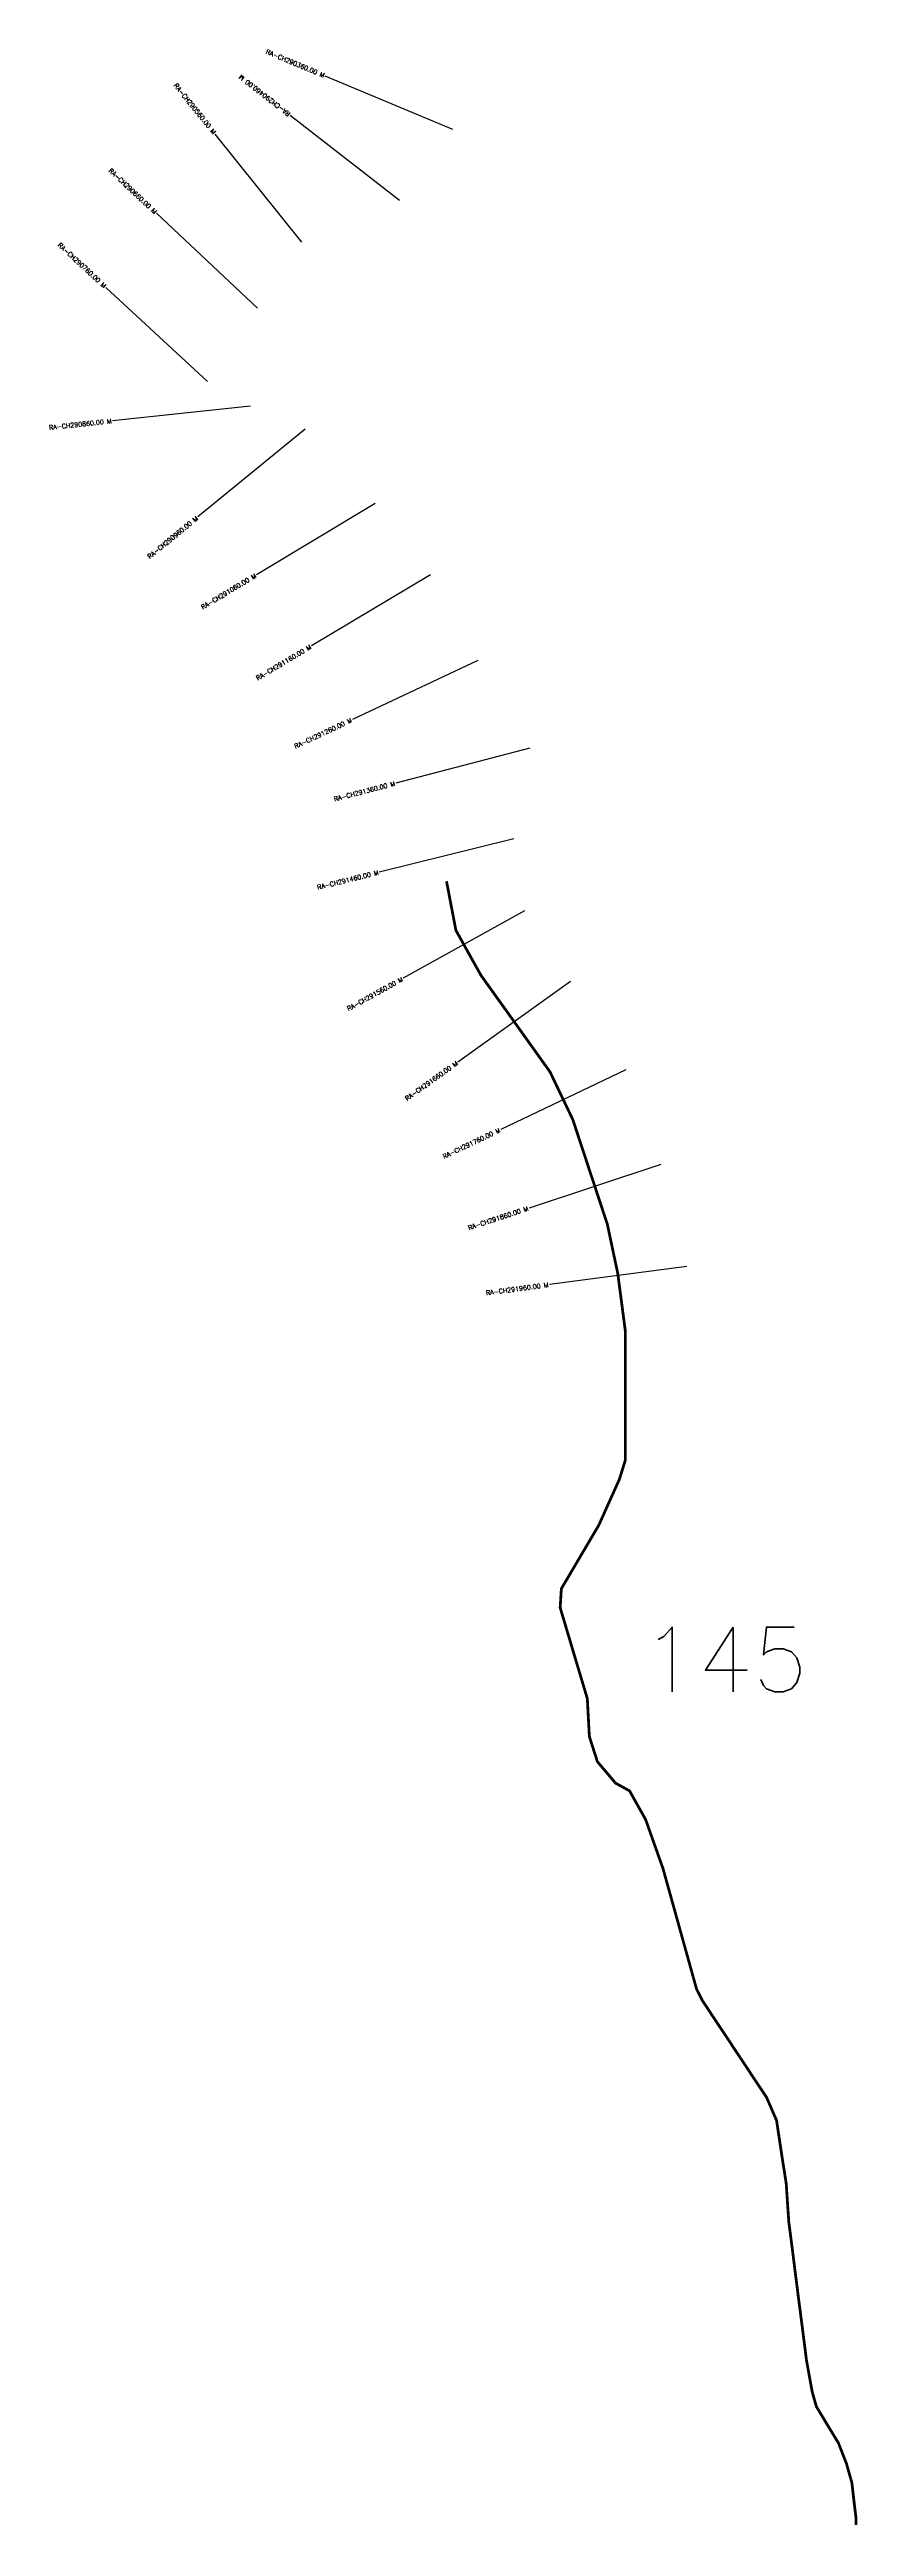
# Model space of a CAD drawing. Header units: metres. Extents: x 281616 to 292059, y 2019205 to 2021887.
# Drawn here: x 281616 to 282491, y 2019205 to 2021887 of the extents above; entities that cross this region are included whole.
import ezdxf
from ezdxf.enums import TextEntityAlignment as Align

# ---------------------------------------------------------------- set-up
doc = ezdxf.new("R2010")
doc.units = ezdxf.units.M
for name, color, linetype in [('CS', 134, 'Continuous'), ('CSMark', 6, 'Continuous'), ('NATURALLY PROTECTED', 3, 'Continuous')]:
    doc.layers.add(name, color=color, linetype=linetype)
doc.styles.get("Standard").update_dxf_attribs({"font": 'simplex.shx'})

msp = doc.modelspace()

# ---------------------------------------------------------------- linework, layer by layer
at = {"layer": 'CS'}
for p, q in [((282053, 2021800.4), (281914.7, 2021858.4)), ((281995.2, 2021723.5), (281876.8, 2021815.7)), ((281889.6, 2021678.6), (281795.7, 2021795.6)), ((281841.5, 2021607.2), (281732.1, 2021709.8)), ((281787.3, 2021527.5), (281677.3, 2021629.5)), ((281833.8, 2021500.9), (281684.6, 2021485)), ((281892.9, 2021476.1), (281776.9, 2021381)), ((281968.8, 2021395.6), (281840.3, 2021318.3)), ((282028.8, 2021318.2), (281900, 2021241.3)), ((282080, 2021225.5), (281944.2, 2021161.6)), ((282136.3, 2021130.5), (281991.2, 2021092.7)), ((282118.8, 2021032.3), (281973.3, 2020996.3)), ((282130.3, 2020954.3), (281999.2, 2020881.4)), ((282180.3, 2020877.8), (282058.3, 2020790.6)), ((282240.1, 2020782.1), (282104.7, 2020717.6)), ((282277.8, 2020679.5), (282135.3, 2020632.5)), ((282306, 2020569.2), (282157.3, 2020549.5))]:
    msp.add_line(p, q, dxfattribs=at)
at = {"layer": 'NATURALLY PROTECTED', "const_width": 3, "flags": 128}
msp.add_lwpolyline([(282046, 2020986.4), (282056.2, 2020933.2), (282083.3, 2020884.5), (282120, 2020833.2), (282158.1, 2020779.8), (282182.7, 2020728.2), (282208.8, 2020649), (282220, 2020615.2), (282231.3, 2020561.8), (282239.5, 2020499.5), (282239.5, 2020408), (282239.5, 2020359.3), (282233.1, 2020338.7), (282210.7, 2020288.8), (282170.3, 2020220.3), (282169, 2020199.7), (282187.3, 2020138.3), (282198.4, 2020101.2), (282200.6, 2020060.1), (282209.3, 2020032.9), (282229, 2020009.6), (282244.1, 2020001.3), (282261.5, 2019970.2), (282280.3, 2019917.1), (282301.9, 2019839.5), (282316.6, 2019786.6), (282323, 2019774), (282348.2, 2019736), (282370.1, 2019702.9), (282392.4, 2019669.3), (282403.2, 2019644.3), (282409.6, 2019601.7), (282413.6, 2019576.3), (282416.4, 2019534.7), (282420, 2019506.8), (282426.7, 2019453.7), (282431.4, 2019417.5), (282435.6, 2019384.4), (282441.8, 2019350.2), (282446.3, 2019334.4), (282459.2, 2019313), (282470.1, 2019295.1), (282478.9, 2019272.5), (282484.7, 2019251.9), (282486.8, 2019233.5), (282489.2, 2019213.5), (282489.1, 2019206.1)], dxfattribs=at)

# ---------------------------------------------------------------- texts
at = {"insert": (282257.2, 2020178.6), "char_height": 70, "attachment_point": 1}
msp.add_mtext_dynamic_manual_height_columns('145', width=95.172, gutter_width=1, heights=[0], dxfattribs=at)
at = {"layer": 'CSMark'}
for s, rotation, p in [('RA-CH290360.00 M', 337.2297, (281913.8, 2021858.8)), ('RA-CH290560.00 M', 308.7285, (281795.1, 2021796.4)), ('RA-CH290660.00 M', 316.828, (281731.3, 2021710.5)), ('RA-CH290760.00 M', 317.177, (281676.6, 2021630.2)), ('RA-CH290860.00 M', 6.0506, (281683.6, 2021484.9)), ('RA-CH290960.00 M', 39.3525, (281776.1, 2021380.4)), ('RA-CH291060.00 M', 31.0409, (281839.4, 2021317.8)), ('RA-CH291160.00 M', 30.8461, (281899.1, 2021240.8)), ('RA-CH291260.00 M', 25.1945, (281943.3, 2021161.2)), ('RA-CH291360.00 M', 14.5997, (281990.2, 2021092.4)), ('RA-CH291460.00 M', 13.9175, (281972.3, 2020996)), ('RA-CH291560.00 M', 29.0715, (281998.4, 2020880.9)), ('RA-CH291660.00 M', 35.556, (282057.4, 2020790)), ('RA-CH291760.00 M', 25.4689, (282103.8, 2020717.2)), ('RA-CH291860.00 M', 18.2479, (282134.3, 2020632.2)), ('RA-CH291960.00 M', 7.5436, (282156.3, 2020549.4))]:
    msp.add_text(s, height=5, rotation=rotation, dxfattribs=at).set_placement(p, align=Align.MIDDLE_RIGHT)
msp.add_text('RA-CH290460.00 M', height=5, rotation=142.0951, dxfattribs=at).set_placement((281876, 2021816.3), align=Align.MIDDLE_LEFT)

doc.saveas('drawing.dxf')
